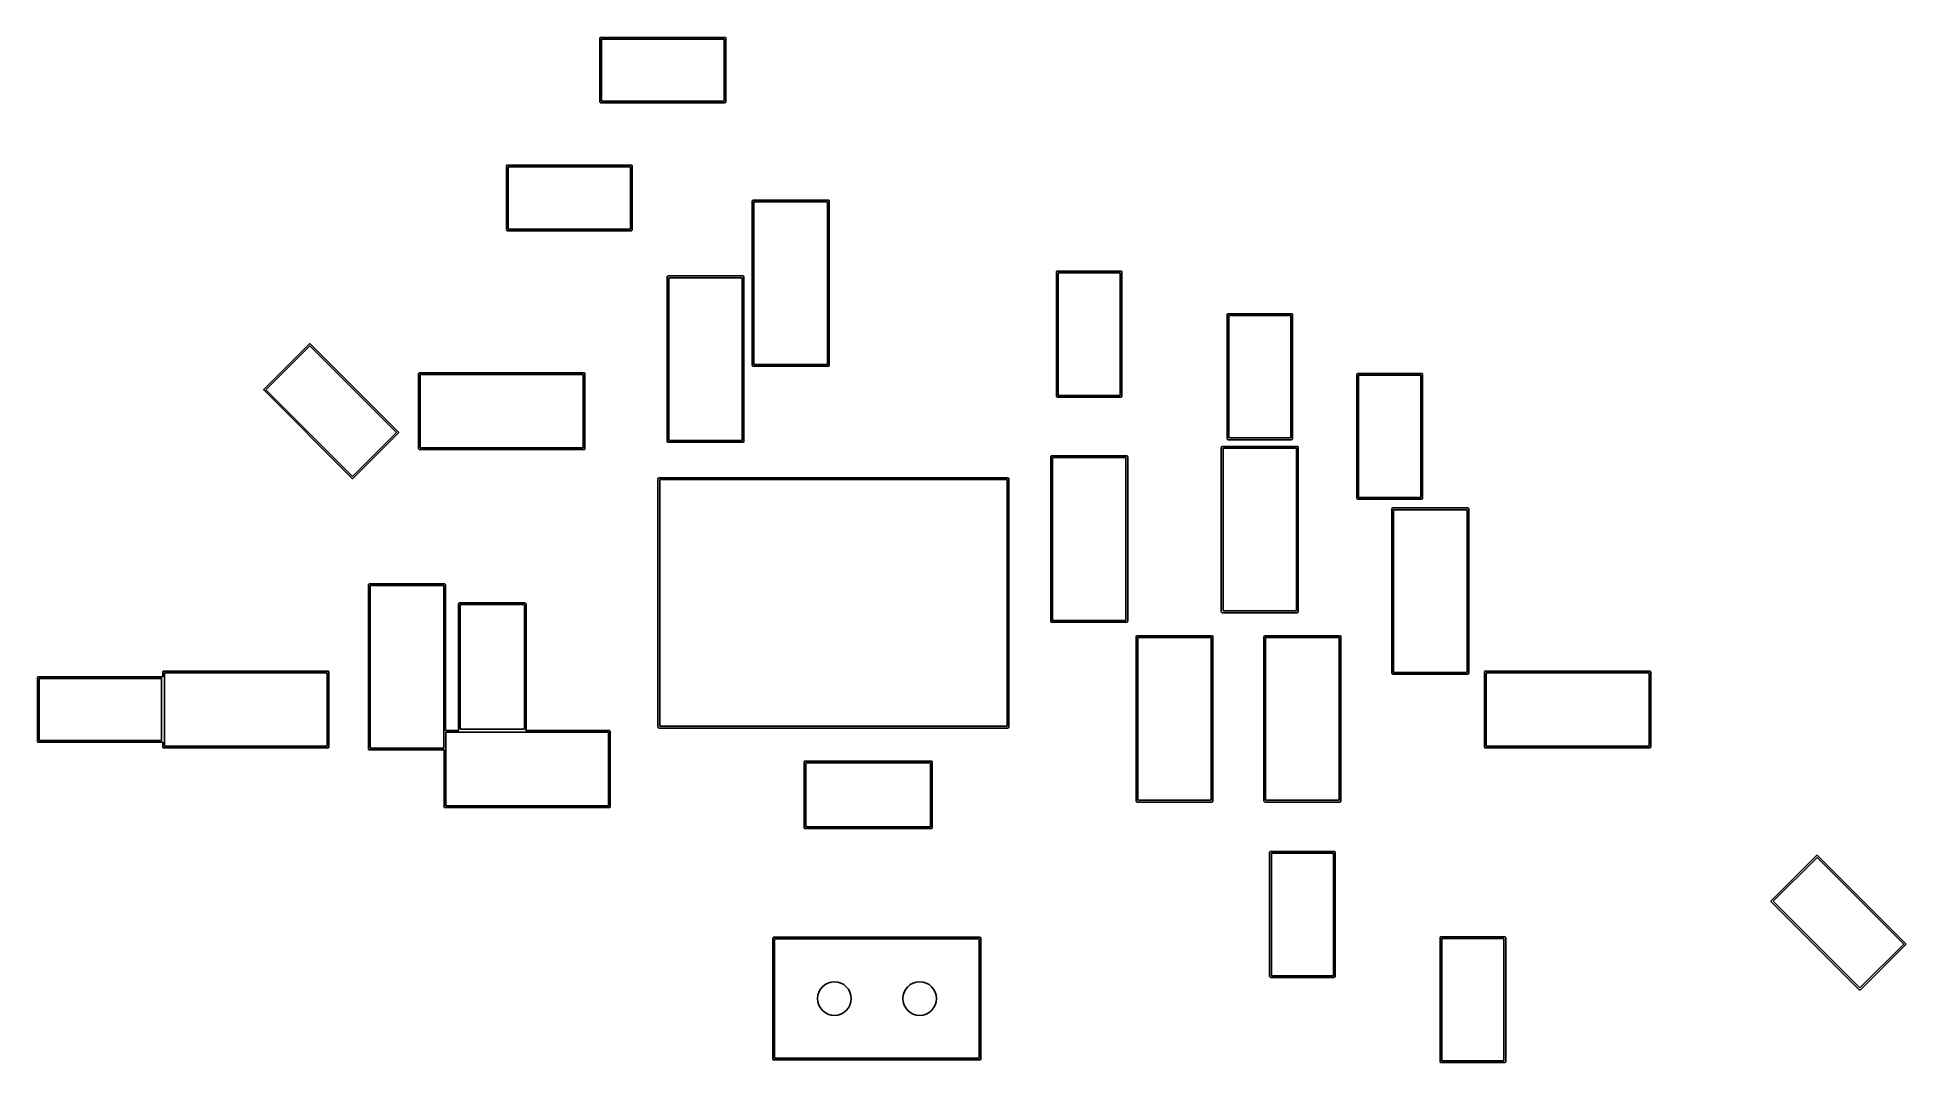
# Model space of a CAD drawing. Extents: x 4.52 to 6.71, y -4.51 to -3.31.
import ezdxf

# ---------------------------------------------------------------- set-up
doc = ezdxf.new("R2010")
doc.units = 0
doc.header["$MEASUREMENT"] = 0
doc.layers.add('BLACK', color=7, linetype='CONTINUOUS')

msp = doc.modelspace()

# ---------------------------------------------------------------- linework, layer by layer
at = {"layer": 'BLACK', "linetype": 'CONTINUOUS'}
for p, q in [((5.1762, -3.3126), (5.1763, -3.3122)), ((5.1762, -3.3874), (5.1762, -3.3126)), ((5.1763, -3.3122), (5.1768, -3.3117)), ((5.1768, -3.3117), (5.1772, -3.3116)), ((5.1772, -3.3116), (5.3228, -3.3116)), ((5.1781, -3.3136), (5.1781, -3.3864)), ((5.3219, -3.3136), (5.1781, -3.3136)), ((5.3219, -3.3864), (5.3219, -3.3136)), ((5.3228, -3.3116), (5.3232, -3.3117)), ((5.3232, -3.3117), (5.3237, -3.3122)), ((5.3237, -3.3122), (5.3238, -3.3126)), ((5.3238, -3.3126), (5.3238, -3.3874)), ((5.1763, -3.3878), (5.1762, -3.3874)), ((5.1768, -3.3883), (5.1763, -3.3878)), ((5.1772, -3.3884), (5.1768, -3.3883)), ((5.3228, -3.3884), (5.1772, -3.3884)), ((5.1781, -3.3864), (5.3219, -3.3864)), ((5.3232, -3.3883), (5.3228, -3.3884)), ((5.3237, -3.3878), (5.3232, -3.3883)), ((5.3238, -3.3874), (5.3237, -3.3878)), ((5.0665, -3.4626), (5.0666, -3.4622)), ((5.0665, -3.5374), (5.0665, -3.4626)), ((5.0666, -3.4622), (5.0671, -3.4617)), ((5.0671, -3.4617), (5.0675, -3.4616)), ((5.0675, -3.4616), (5.2132, -3.4616)), ((5.0685, -3.4636), (5.0685, -3.5364)), ((5.2122, -3.4636), (5.0685, -3.4636)), ((5.2122, -3.5364), (5.2122, -3.4636)), ((5.2132, -3.4616), (5.2136, -3.4617)), ((5.2136, -3.4617), (5.2141, -3.4622)), ((5.2141, -3.4622), (5.2142, -3.4626)), ((5.2142, -3.4626), (5.2142, -3.5374)), ((5.3549, -3.5035), (5.355, -3.5032)), ((5.3549, -3.6965), (5.3549, -3.5035)), ((5.355, -3.5032), (5.3555, -3.5026)), ((5.3555, -3.5026), (5.3559, -3.5026)), ((5.3559, -3.5026), (5.4441, -3.5026)), ((5.3569, -3.5045), (5.3569, -3.6955)), ((5.4431, -3.5045), (5.3569, -3.5045)), ((5.4431, -3.6955), (5.4431, -3.5045)), ((5.4441, -3.5026), (5.4445, -3.5026)), ((5.4445, -3.5026), (5.445, -3.5032)), ((5.445, -3.5032), (5.4451, -3.5035)), ((5.4451, -3.5035), (5.4451, -3.6965)), ((5.0666, -3.5378), (5.0665, -3.5374)), ((5.0671, -3.5383), (5.0666, -3.5378)), ((5.0675, -3.5384), (5.0671, -3.5383)), ((5.2132, -3.5384), (5.0675, -3.5384)), ((5.0685, -3.5364), (5.2122, -3.5364)), ((5.2136, -3.5383), (5.2132, -3.5384)), ((5.2141, -3.5378), (5.2136, -3.5383)), ((5.2142, -3.5374), (5.2141, -3.5378)), ((5.2549, -3.5925), (5.255, -3.5921)), ((5.2549, -3.7854), (5.2549, -3.5925)), ((5.255, -3.5921), (5.2555, -3.5916)), ((5.2555, -3.5916), (5.2559, -3.5915)), ((5.2559, -3.5915), (5.3441, -3.5915)), ((5.3441, -3.5915), (5.3445, -3.5916)), ((5.3445, -3.5916), (5.345, -3.5921)), ((5.345, -3.5921), (5.3451, -3.5925)), ((5.3451, -3.5925), (5.3451, -3.7854)), ((5.7116, -3.5868), (5.7117, -3.5864)), ((5.7116, -3.7325), (5.7116, -3.5868)), ((5.7117, -3.5864), (5.7122, -3.5859)), ((5.7122, -3.5859), (5.7126, -3.5858)), ((5.7126, -3.5858), (5.7874, -3.5858)), ((5.7136, -3.5878), (5.7136, -3.7315)), ((5.7864, -3.5878), (5.7136, -3.5878)), ((5.7864, -3.7315), (5.7864, -3.5878)), ((5.7874, -3.5858), (5.7878, -3.5859)), ((5.7878, -3.5859), (5.7883, -3.5864)), ((5.7883, -3.5864), (5.7884, -3.5868)), ((5.7884, -3.5868), (5.7884, -3.7325)), ((5.2569, -3.5935), (5.2569, -3.7844)), ((5.3431, -3.5935), (5.2569, -3.5935)), ((5.3431, -3.7844), (5.3431, -3.5935)), ((5.9116, -3.6368), (5.9117, -3.6364)), ((5.9116, -3.7825), (5.9116, -3.6368)), ((5.9117, -3.6364), (5.9122, -3.6359)), ((5.9122, -3.6359), (5.9126, -3.6358)), ((5.9126, -3.6358), (5.9874, -3.6358)), ((5.9874, -3.6358), (5.9878, -3.6359)), ((5.9878, -3.6359), (5.9883, -3.6364)), ((5.9883, -3.6364), (5.9884, -3.6368)), ((5.9884, -3.6368), (5.9884, -3.7825)), ((5.9136, -3.6378), (5.9136, -3.7815)), ((5.9864, -3.6378), (5.9136, -3.6378)), ((5.9864, -3.7815), (5.9864, -3.6378)), ((4.7824, -3.7242), (4.8353, -3.6714)), ((4.836, -3.6734), (4.7845, -3.7249)), ((4.8353, -3.6714), (4.8356, -3.6711)), ((4.8356, -3.6711), (4.8363, -3.6711)), ((4.9376, -3.7751), (4.836, -3.6734)), ((4.8363, -3.6711), (4.8367, -3.6714)), ((4.8367, -3.6714), (4.9397, -3.7744)), ((5.355, -3.6968), (5.3549, -3.6965)), ((5.3555, -3.6974), (5.355, -3.6968)), ((5.3559, -3.6974), (5.3555, -3.6974)), ((5.4441, -3.6974), (5.3559, -3.6974)), ((5.3569, -3.6955), (5.4431, -3.6955)), ((5.4445, -3.6974), (5.4441, -3.6974)), ((5.445, -3.6968), (5.4445, -3.6974)), ((5.4451, -3.6965), (5.445, -3.6968)), ((4.7822, -3.7246), (4.7824, -3.7242)), ((4.9636, -3.7059), (4.9637, -3.7055)), ((4.9636, -3.7941), (4.9636, -3.7059)), ((4.9637, -3.7055), (4.9642, -3.705)), ((4.9642, -3.705), (4.9646, -3.7049)), ((4.9646, -3.7049), (5.1575, -3.7049)), ((4.9656, -3.7069), (4.9656, -3.7931)), ((5.1565, -3.7069), (4.9656, -3.7069)), ((5.1565, -3.7931), (5.1565, -3.7069)), ((5.1575, -3.7049), (5.1579, -3.705)), ((5.1579, -3.705), (5.1584, -3.7055)), ((5.1584, -3.7055), (5.1585, -3.7059)), ((5.1585, -3.7059), (5.1585, -3.7941)), ((6.064, -3.7067), (6.0641, -3.7063)), ((6.064, -3.8524), (6.064, -3.7067)), ((6.0641, -3.7063), (6.0646, -3.7058)), ((6.0646, -3.7058), (6.065, -3.7057)), ((6.065, -3.7057), (6.1398, -3.7057)), ((6.0659, -3.7077), (6.0659, -3.8514)), ((6.1388, -3.7077), (6.0659, -3.7077)), ((6.1388, -3.8514), (6.1388, -3.7077)), ((6.1398, -3.7057), (6.1401, -3.7058)), ((6.1401, -3.7058), (6.1407, -3.7063)), ((6.1407, -3.7063), (6.1407, -3.7067)), ((6.1407, -3.7067), (6.1407, -3.8524)), ((4.7822, -3.7253), (4.7822, -3.7246)), ((4.7824, -3.7256), (4.7822, -3.7253)), ((4.8854, -3.8286), (4.7824, -3.7256)), ((4.7845, -3.7249), (4.8861, -3.8266)), ((5.7117, -3.7329), (5.7116, -3.7325)), ((5.7122, -3.7334), (5.7117, -3.7329)), ((5.7126, -3.7335), (5.7122, -3.7334)), ((5.7874, -3.7335), (5.7126, -3.7335)), ((5.7136, -3.7315), (5.7864, -3.7315)), ((5.7878, -3.7334), (5.7874, -3.7335)), ((5.7883, -3.7329), (5.7878, -3.7334)), ((5.7884, -3.7325), (5.7883, -3.7329)), ((4.8861, -3.8266), (4.9376, -3.7751)), ((4.9397, -3.7758), (4.8868, -3.8286)), ((4.9397, -3.7744), (4.9399, -3.7747)), ((4.9399, -3.7754), (4.9397, -3.7758)), ((4.9399, -3.7747), (4.9399, -3.7754)), ((5.255, -3.7858), (5.2549, -3.7854)), ((5.2555, -3.7863), (5.255, -3.7858)), ((5.2559, -3.7864), (5.2555, -3.7863)), ((5.3441, -3.7864), (5.2559, -3.7864)), ((5.2569, -3.7844), (5.3431, -3.7844)), ((5.3445, -3.7863), (5.3441, -3.7864)), ((5.345, -3.7858), (5.3445, -3.7863)), ((5.3451, -3.7854), (5.345, -3.7858)), ((5.9117, -3.7829), (5.9116, -3.7825)), ((5.9122, -3.7834), (5.9117, -3.7829)), ((5.9126, -3.7835), (5.9122, -3.7834)), ((5.9874, -3.7835), (5.9126, -3.7835)), ((5.9136, -3.7815), (5.9864, -3.7815)), ((5.9878, -3.7834), (5.9874, -3.7835)), ((5.9883, -3.7829), (5.9878, -3.7834)), ((5.9884, -3.7825), (5.9883, -3.7829)), ((4.9637, -3.7945), (4.9636, -3.7941)), ((4.9642, -3.795), (4.9637, -3.7945)), ((4.9646, -3.7951), (4.9642, -3.795)), ((5.1575, -3.7951), (4.9646, -3.7951)), ((4.9656, -3.7931), (5.1565, -3.7931)), ((5.1579, -3.795), (5.1575, -3.7951)), ((5.1584, -3.7945), (5.1579, -3.795)), ((5.1585, -3.7941), (5.1584, -3.7945)), ((5.7049, -3.8035), (5.705, -3.8032)), ((5.7049, -3.9965), (5.7049, -3.8035)), ((5.705, -3.8032), (5.7055, -3.8026)), ((5.7055, -3.8026), (5.7059, -3.8026)), ((5.7059, -3.8026), (5.7941, -3.8026)), ((5.7069, -3.8045), (5.7069, -3.9955)), ((5.7931, -3.8045), (5.7069, -3.8045)), ((5.7931, -3.9955), (5.7931, -3.8045)), ((5.7941, -3.8026), (5.7945, -3.8026)), ((5.7945, -3.8026), (5.795, -3.8032)), ((5.795, -3.8032), (5.7951, -3.8035)), ((5.7951, -3.8035), (5.7951, -3.9965)), ((5.9049, -3.7925), (5.905, -3.7921)), ((5.9049, -3.9854), (5.9049, -3.7925)), ((5.905, -3.7921), (5.9055, -3.7916)), ((5.9055, -3.7916), (5.9059, -3.7915)), ((5.9059, -3.7915), (5.9941, -3.7915)), ((5.9069, -3.7935), (5.9069, -3.9844)), ((5.9931, -3.7935), (5.9069, -3.7935)), ((5.9931, -3.9844), (5.9931, -3.7935)), ((5.9941, -3.7915), (5.9945, -3.7916)), ((5.9945, -3.7916), (5.995, -3.7921)), ((5.995, -3.7921), (5.9951, -3.7925)), ((5.9951, -3.7925), (5.9951, -3.9854)), ((4.8857, -3.8289), (4.8854, -3.8286)), ((4.8865, -3.8289), (4.8857, -3.8289)), ((4.8868, -3.8286), (4.8865, -3.8289)), ((5.2443, -3.8293), (5.2444, -3.829)), ((5.2443, -4.1207), (5.2443, -3.8293)), ((5.2444, -3.829), (5.2449, -3.8284)), ((5.2449, -3.8284), (5.2453, -3.8283)), ((5.2453, -3.8283), (5.6547, -3.8283)), ((5.2463, -3.8303), (5.2463, -4.1197)), ((5.6537, -3.8303), (5.2463, -3.8303)), ((5.6537, -4.1197), (5.6537, -3.8303)), ((5.6547, -3.8283), (5.6551, -3.8284)), ((5.6551, -3.8284), (5.6556, -3.829)), ((5.6556, -3.829), (5.6557, -3.8293)), ((5.6557, -3.8293), (5.6557, -4.1207)), ((6.0641, -3.8527), (6.064, -3.8524)), ((6.0646, -3.8533), (6.0641, -3.8527)), ((6.065, -3.8533), (6.0646, -3.8533)), ((6.1398, -3.8533), (6.065, -3.8533)), ((6.0659, -3.8514), (6.1388, -3.8514)), ((6.1401, -3.8533), (6.1398, -3.8533)), ((6.1407, -3.8527), (6.1401, -3.8533)), ((6.1407, -3.8524), (6.1407, -3.8527)), ((6.1049, -3.8646), (6.105, -3.8642)), ((6.1049, -4.0575), (6.1049, -3.8646)), ((6.105, -3.8642), (6.1055, -3.8637)), ((6.1055, -3.8637), (6.1059, -3.8636)), ((6.1059, -3.8636), (6.1941, -3.8636)), ((6.1069, -3.8656), (6.1069, -4.0565)), ((6.1931, -3.8656), (6.1069, -3.8656)), ((6.1931, -4.0565), (6.1931, -3.8656)), ((6.1941, -3.8636), (6.1945, -3.8637)), ((6.1945, -3.8637), (6.195, -3.8642)), ((6.195, -3.8642), (6.1951, -3.8646)), ((6.1951, -3.8646), (6.1951, -4.0575)), ((4.9049, -3.9535), (4.905, -3.9532)), ((4.9049, -4.1465), (4.9049, -3.9535)), ((4.905, -3.9532), (4.9055, -3.9526)), ((4.9055, -3.9526), (4.9059, -3.9526)), ((4.9059, -3.9526), (4.9941, -3.9526)), ((4.9069, -3.9545), (4.9069, -4.1455)), ((4.9931, -3.9545), (4.9069, -3.9545)), ((4.9931, -4.1455), (4.9931, -3.9545)), ((4.9941, -3.9526), (4.9945, -3.9526)), ((4.9945, -3.9526), (4.995, -3.9532)), ((4.995, -3.9532), (4.9951, -3.9535)), ((4.9951, -3.9535), (4.9951, -4.1247)), ((5.0104, -3.976), (5.0105, -3.9756)), ((5.0104, -4.124), (5.0104, -3.976)), ((5.0105, -3.9756), (5.011, -3.9751)), ((5.011, -3.9751), (5.0114, -3.975)), ((5.0114, -3.975), (5.0886, -3.975)), ((5.0124, -3.977), (5.0124, -4.123)), ((5.0876, -3.977), (5.0124, -3.977)), ((5.0876, -4.123), (5.0876, -3.977)), ((5.0886, -3.975), (5.089, -3.9751)), ((5.089, -3.9751), (5.0895, -3.9756)), ((5.0895, -3.9756), (5.0896, -3.976)), ((5.0896, -3.976), (5.0896, -4.124)), ((5.905, -3.9858), (5.9049, -3.9854)), ((5.9055, -3.9863), (5.905, -3.9858)), ((5.9059, -3.9864), (5.9055, -3.9863)), ((5.9941, -3.9864), (5.9059, -3.9864)), ((5.9069, -3.9844), (5.9931, -3.9844)), ((5.9945, -3.9863), (5.9941, -3.9864)), ((5.995, -3.9858), (5.9945, -3.9863)), ((5.9951, -3.9854), (5.995, -3.9858)), ((5.705, -3.9968), (5.7049, -3.9965)), ((5.7055, -3.9974), (5.705, -3.9968)), ((5.7059, -3.9974), (5.7055, -3.9974)), ((5.7941, -3.9974), (5.7059, -3.9974)), ((5.7069, -3.9955), (5.7931, -3.9955)), ((5.7945, -3.9974), (5.7941, -3.9974)), ((5.795, -3.9968), (5.7945, -3.9974)), ((5.7951, -3.9965), (5.795, -3.9968)), ((5.8049, -4.0146), (5.805, -4.0142)), ((5.8049, -4.2075), (5.8049, -4.0146)), ((5.805, -4.0142), (5.8055, -4.0137)), ((5.8055, -4.0137), (5.8059, -4.0136)), ((5.8059, -4.0136), (5.8941, -4.0136)), ((5.8069, -4.0156), (5.8069, -4.2065)), ((5.8931, -4.0156), (5.8069, -4.0156)), ((5.8931, -4.2065), (5.8931, -4.0156)), ((5.8941, -4.0136), (5.8945, -4.0137)), ((5.8945, -4.0137), (5.895, -4.0142)), ((5.895, -4.0142), (5.8951, -4.0146)), ((5.8951, -4.0146), (5.8951, -4.2075)), ((5.9549, -4.0146), (5.955, -4.0142)), ((5.9549, -4.2075), (5.9549, -4.0146)), ((5.955, -4.0142), (5.9555, -4.0137)), ((5.9555, -4.0137), (5.9559, -4.0136)), ((5.9559, -4.0136), (6.0441, -4.0136)), ((5.9569, -4.0156), (5.9569, -4.2065)), ((6.0431, -4.0156), (5.9569, -4.0156)), ((6.0431, -4.2065), (6.0431, -4.0156)), ((6.0441, -4.0136), (6.0445, -4.0137)), ((6.0445, -4.0137), (6.045, -4.0142)), ((6.045, -4.0142), (6.0451, -4.0146)), ((6.0451, -4.0146), (6.0451, -4.2075)), ((4.5165, -4.0626), (4.5166, -4.0622)), ((4.5165, -4.1374), (4.5165, -4.0626)), ((4.5166, -4.0622), (4.5171, -4.0617)), ((4.5171, -4.0617), (4.5175, -4.0616)), ((4.5175, -4.0616), (4.6632, -4.0616)), ((4.5185, -4.0636), (4.5185, -4.1364)), ((4.6622, -4.0636), (4.5185, -4.0636)), ((4.6622, -4.1364), (4.6622, -4.0636)), ((4.6632, -4.0616), (4.6636, -4.0617)), ((4.6636, -4.0559), (4.6637, -4.0555)), ((4.6636, -4.0617), (4.6636, -4.0559)), ((4.6636, -4.0617), (4.6636, -4.0617)), ((4.6637, -4.0555), (4.6642, -4.055)), ((4.6642, -4.055), (4.6646, -4.0549)), ((4.6646, -4.0549), (4.8575, -4.0549)), ((4.6656, -4.0569), (4.6656, -4.1431)), ((4.8565, -4.0569), (4.6656, -4.0569)), ((4.8565, -4.1431), (4.8565, -4.0569)), ((4.8575, -4.0549), (4.8579, -4.055)), ((4.8579, -4.055), (4.8584, -4.0555)), ((4.8584, -4.0555), (4.8585, -4.0559)), ((4.8585, -4.0559), (4.8585, -4.1441)), ((6.105, -4.0579), (6.1049, -4.0575)), ((6.1055, -4.0584), (6.105, -4.0579)), ((6.1059, -4.0585), (6.1055, -4.0584)), ((6.1941, -4.0585), (6.1059, -4.0585)), ((6.1069, -4.0565), (6.1931, -4.0565)), ((6.1945, -4.0584), (6.1941, -4.0585)), ((6.195, -4.0579), (6.1945, -4.0584)), ((6.1951, -4.0575), (6.195, -4.0579)), ((6.2136, -4.0559), (6.2137, -4.0555)), ((6.2136, -4.1441), (6.2136, -4.0559)), ((6.2137, -4.0555), (6.2142, -4.055)), ((6.2142, -4.055), (6.2146, -4.0549)), ((6.2146, -4.0549), (6.4075, -4.0549)), ((6.2156, -4.0569), (6.2156, -4.1431)), ((6.4065, -4.0569), (6.2156, -4.0569)), ((6.4065, -4.1431), (6.4065, -4.0569)), ((6.4075, -4.0549), (6.4079, -4.055)), ((6.4079, -4.055), (6.4084, -4.0555)), ((6.4084, -4.0555), (6.4085, -4.0559)), ((6.4085, -4.0559), (6.4085, -4.1441)), ((4.5166, -4.1378), (4.5165, -4.1374)), ((4.5171, -4.1383), (4.5166, -4.1378)), ((4.5175, -4.1384), (4.5171, -4.1383)), ((4.6632, -4.1384), (4.5175, -4.1384)), ((4.5185, -4.1364), (4.6622, -4.1364)), ((4.6636, -4.1383), (4.6632, -4.1384)), ((4.6636, -4.1441), (4.6636, -4.1383)), ((4.6636, -4.1383), (4.6636, -4.1383)), ((4.9951, -4.1247), (5.0108, -4.1247)), ((4.9954, -4.1267), (4.9954, -4.2129)), ((5.1863, -4.1267), (4.9954, -4.1267)), ((5.0105, -4.1244), (5.0104, -4.124)), ((5.0108, -4.1247), (5.0105, -4.1244)), ((5.0124, -4.123), (5.0876, -4.123)), ((5.0895, -4.1244), (5.0892, -4.1247)), ((5.0892, -4.1247), (5.1873, -4.1247)), ((5.0896, -4.124), (5.0895, -4.1244)), ((5.1863, -4.2129), (5.1863, -4.1267)), ((5.1873, -4.1247), (5.1877, -4.1248)), ((5.1877, -4.1248), (5.1882, -4.1253)), ((5.1882, -4.1253), (5.1883, -4.1257)), ((5.1883, -4.1257), (5.1883, -4.2139)), ((5.2444, -4.121), (5.2443, -4.1207)), ((5.2449, -4.1216), (5.2444, -4.121)), ((5.2453, -4.1217), (5.2449, -4.1216)), ((5.6547, -4.1217), (5.2453, -4.1217)), ((5.2463, -4.1197), (5.6537, -4.1197)), ((5.6551, -4.1216), (5.6547, -4.1217)), ((5.6556, -4.121), (5.6551, -4.1216)), ((5.6557, -4.1207), (5.6556, -4.121)), ((4.6637, -4.1445), (4.6636, -4.1441)), ((4.6642, -4.145), (4.6637, -4.1445)), ((4.6646, -4.1451), (4.6642, -4.145)), ((4.8575, -4.1451), (4.6646, -4.1451)), ((4.6656, -4.1431), (4.8565, -4.1431)), ((4.8579, -4.145), (4.8575, -4.1451)), ((4.8584, -4.1445), (4.8579, -4.145)), ((4.8585, -4.1441), (4.8584, -4.1445)), ((4.905, -4.1468), (4.9049, -4.1465)), ((4.9055, -4.1474), (4.905, -4.1468)), ((4.9059, -4.1474), (4.9055, -4.1474)), ((4.9934, -4.1474), (4.9059, -4.1474)), ((4.9069, -4.1455), (4.9931, -4.1455)), ((4.9934, -4.2139), (4.9934, -4.1474)), ((5.4158, -4.1614), (5.4159, -4.161)), ((5.4158, -4.2386), (5.4158, -4.1614)), ((5.4159, -4.161), (5.4165, -4.1605)), ((5.4165, -4.1605), (5.4168, -4.1604)), ((5.4168, -4.1604), (5.5649, -4.1604)), ((5.4178, -4.1624), (5.4178, -4.2376)), ((5.5639, -4.1624), (5.4178, -4.1624)), ((5.5639, -4.2376), (5.5639, -4.1624)), ((5.5649, -4.1604), (5.5652, -4.1605)), ((5.5652, -4.1605), (5.5658, -4.161)), ((5.5658, -4.161), (5.5658, -4.1614)), ((5.5658, -4.1614), (5.5658, -4.2386)), ((6.2137, -4.1445), (6.2136, -4.1441)), ((6.2142, -4.145), (6.2137, -4.1445)), ((6.2146, -4.1451), (6.2142, -4.145)), ((6.4075, -4.1451), (6.2146, -4.1451)), ((6.2156, -4.1431), (6.4065, -4.1431)), ((6.4079, -4.145), (6.4075, -4.1451)), ((6.4084, -4.1445), (6.4079, -4.145)), ((6.4085, -4.1441), (6.4084, -4.1445)), ((4.9935, -4.2143), (4.9934, -4.2139)), ((4.994, -4.2148), (4.9935, -4.2143)), ((4.9944, -4.2149), (4.994, -4.2148)), ((5.1873, -4.2149), (4.9944, -4.2149)), ((4.9954, -4.2129), (5.1863, -4.2129)), ((5.1877, -4.2148), (5.1873, -4.2149)), ((5.1882, -4.2143), (5.1877, -4.2148)), ((5.1883, -4.2139), (5.1882, -4.2143)), ((5.805, -4.2079), (5.8049, -4.2075)), ((5.8055, -4.2084), (5.805, -4.2079)), ((5.8059, -4.2085), (5.8055, -4.2084)), ((5.8941, -4.2085), (5.8059, -4.2085)), ((5.8069, -4.2065), (5.8931, -4.2065)), ((5.8945, -4.2084), (5.8941, -4.2085)), ((5.895, -4.2079), (5.8945, -4.2084)), ((5.8951, -4.2075), (5.895, -4.2079)), ((5.955, -4.2079), (5.9549, -4.2075)), ((5.9555, -4.2084), (5.955, -4.2079)), ((5.9559, -4.2085), (5.9555, -4.2084)), ((6.0441, -4.2085), (5.9559, -4.2085)), ((5.9569, -4.2065), (6.0431, -4.2065)), ((6.0445, -4.2084), (6.0441, -4.2085)), ((6.045, -4.2079), (6.0445, -4.2084)), ((6.0451, -4.2075), (6.045, -4.2079)), ((5.4159, -4.239), (5.4158, -4.2386)), ((5.4165, -4.2395), (5.4159, -4.239)), ((5.4168, -4.2396), (5.4165, -4.2395)), ((5.5649, -4.2396), (5.4168, -4.2396)), ((5.4178, -4.2376), (5.5639, -4.2376)), ((5.5652, -4.2395), (5.5649, -4.2396)), ((5.5658, -4.239), (5.5652, -4.2395)), ((5.5658, -4.2386), (5.5658, -4.239)), ((5.9616, -4.2675), (5.9617, -4.2671)), ((5.9616, -4.4132), (5.9616, -4.2675)), ((5.9617, -4.2671), (5.9622, -4.2666)), ((5.9622, -4.2666), (5.9626, -4.2665)), ((5.9626, -4.2665), (6.0374, -4.2665)), ((5.9636, -4.2685), (5.9636, -4.4122)), ((6.0364, -4.2685), (5.9636, -4.2685)), ((6.0364, -4.4122), (6.0364, -4.2685)), ((6.0374, -4.2665), (6.0378, -4.2666)), ((6.0378, -4.2666), (6.0383, -4.2671)), ((6.0383, -4.2671), (6.0384, -4.2675)), ((6.0384, -4.2675), (6.0384, -4.4132)), ((6.5499, -4.3242), (6.6028, -4.2714)), ((6.6028, -4.2714), (6.6031, -4.2711)), ((6.6031, -4.2711), (6.6039, -4.2711)), ((6.6039, -4.2711), (6.6042, -4.2714)), ((6.6042, -4.2714), (6.7072, -4.3744)), ((6.6035, -4.2734), (6.552, -4.3249)), ((6.7051, -4.3751), (6.6035, -4.2734)), ((6.5497, -4.3246), (6.5499, -4.3242)), ((6.5497, -4.3253), (6.5497, -4.3246)), ((6.5499, -4.3256), (6.5497, -4.3253)), ((6.6529, -4.4286), (6.5499, -4.3256)), ((6.552, -4.3249), (6.6536, -4.4266)), ((5.3789, -4.3681), (5.379, -4.3677)), ((5.3789, -4.5098), (5.3789, -4.3681)), ((5.379, -4.3677), (5.3795, -4.3672)), ((5.3795, -4.3672), (5.3799, -4.3671)), ((5.3799, -4.3671), (5.622, -4.3671)), ((5.3809, -4.3691), (5.3809, -4.5089)), ((5.6211, -4.3691), (5.3809, -4.3691)), ((5.6211, -4.5089), (5.6211, -4.3691)), ((5.622, -4.3671), (5.6224, -4.3672)), ((5.6224, -4.3672), (5.623, -4.3677)), ((5.623, -4.3677), (5.623, -4.3681)), ((5.623, -4.3681), (5.623, -4.5098)), ((6.1616, -4.3675), (6.1617, -4.3671)), ((6.1616, -4.5132), (6.1616, -4.3675)), ((6.1617, -4.3671), (6.1622, -4.3666)), ((6.1622, -4.3666), (6.1626, -4.3665)), ((6.1626, -4.3665), (6.2374, -4.3665)), ((6.1636, -4.3685), (6.1636, -4.5122)), ((6.2364, -4.3685), (6.1636, -4.3685)), ((6.2364, -4.5122), (6.2364, -4.3685)), ((6.2374, -4.3665), (6.2378, -4.3666)), ((6.2378, -4.3666), (6.2383, -4.3671)), ((6.2383, -4.3671), (6.2384, -4.3675)), ((6.2384, -4.3675), (6.2384, -4.5132)), ((6.6536, -4.4266), (6.7051, -4.3751)), ((6.7072, -4.3758), (6.6543, -4.4286)), ((6.7072, -4.3744), (6.7074, -4.3747)), ((6.7074, -4.3754), (6.7072, -4.3758)), ((6.7074, -4.3747), (6.7074, -4.3754)), ((5.9617, -4.4136), (5.9616, -4.4132)), ((5.9622, -4.4141), (5.9617, -4.4136)), ((5.9626, -4.4142), (5.9622, -4.4141)), ((6.0374, -4.4142), (5.9626, -4.4142)), ((5.9636, -4.4122), (6.0364, -4.4122)), ((6.0378, -4.4141), (6.0374, -4.4142)), ((6.0383, -4.4136), (6.0378, -4.4141)), ((6.0384, -4.4132), (6.0383, -4.4136)), ((6.6532, -4.4289), (6.6529, -4.4286)), ((6.654, -4.4289), (6.6532, -4.4289)), ((6.6543, -4.4286), (6.654, -4.4289)), ((5.379, -4.5102), (5.3789, -4.5098)), ((5.3795, -4.5108), (5.379, -4.5102)), ((5.3799, -4.5108), (5.3795, -4.5108)), ((5.622, -4.5108), (5.3799, -4.5108)), ((5.3809, -4.5089), (5.6211, -4.5089)), ((5.6224, -4.5108), (5.622, -4.5108)), ((5.623, -4.5102), (5.6224, -4.5108)), ((5.623, -4.5098), (5.623, -4.5102)), ((6.1636, -4.5122), (6.2364, -4.5122)), ((6.1617, -4.5136), (6.1616, -4.5132)), ((6.1622, -4.5141), (6.1617, -4.5136)), ((6.1626, -4.5142), (6.1622, -4.5141)), ((6.2374, -4.5142), (6.1626, -4.5142)), ((6.2378, -4.5141), (6.2374, -4.5142)), ((6.2383, -4.5136), (6.2378, -4.5141)), ((6.2384, -4.5132), (6.2383, -4.5136))]:
    msp.add_line(p, q, dxfattribs=at)
at = {"layer": 'BLACK'}
for centre in [(5.4512, -4.439), (5.5512, -4.439)]:
    msp.add_circle(centre, 0.0197, dxfattribs=at)

doc.saveas('drawing.dxf')
